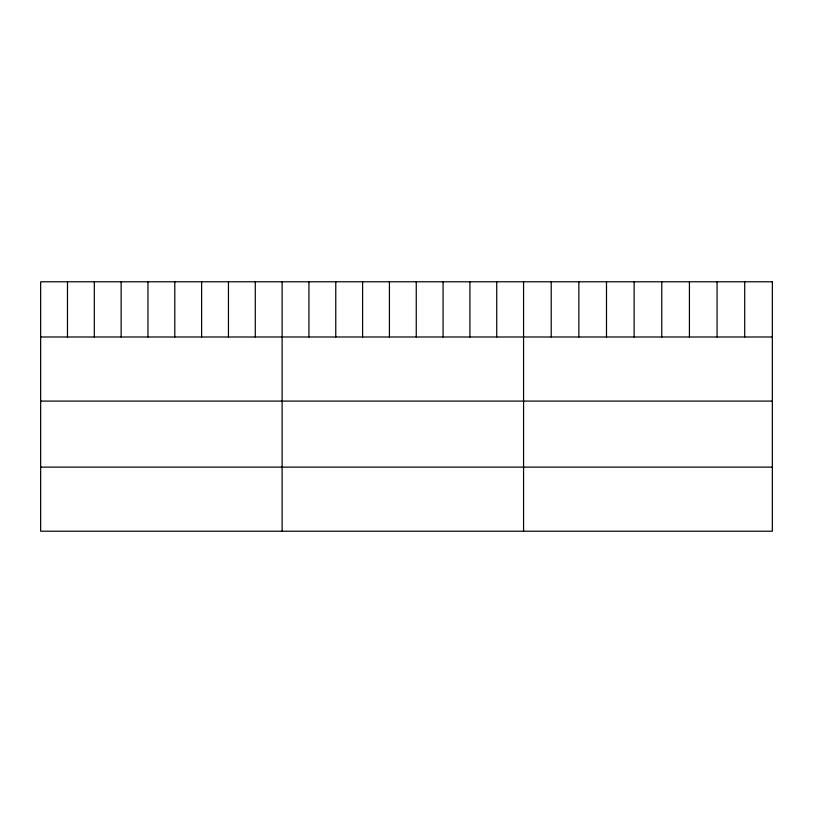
<?xml version="1.0" encoding="UTF-8"?>
<svg xmlns="http://www.w3.org/2000/svg" width="813" height="813" viewBox="0 0 813 813"><rect width="100%" height="100%" fill="white"/><g stroke="black" fill="none" stroke-linecap="round" stroke-linejoin="round"><path stroke-width="1.22" d="M40.65 336.989L772.35 336.989M40.65 401.083L772.35 401.083M40.65 467.119L772.35 467.119M744.708 281.786L744.708 336.989M717.066 281.786L717.066 336.989M689.424 281.786L689.424 336.989M661.782 281.786L661.782 336.989M634.14 281.786L634.14 336.989M606.498 281.786L606.498 336.989M578.856 281.786L578.856 336.989M551.214 281.786L551.214 336.989M523.572 281.786L523.572 531.214M496.743 281.786L496.743 336.989M469.914 281.786L469.914 336.989M443.085 281.786L443.085 336.989M416.256 281.786L416.256 336.989M389.427 281.786L389.427 336.989M362.598 281.786L362.598 336.989M335.769 281.786L335.769 336.989M308.94 281.786L308.94 336.989M282.111 281.786L282.111 531.214M255.282 281.786L255.282 336.989M228.453 281.786L228.453 336.989M201.624 281.786L201.624 336.989M174.795 281.786L174.795 336.989M147.966 281.786L147.966 336.989M121.137 281.786L121.137 336.989M94.308 281.786L94.308 336.989M67.479 281.786L67.479 336.989M772.35 281.786L40.65 281.786L40.65 531.214L772.35 531.214L772.35 281.786"/></g></svg>
